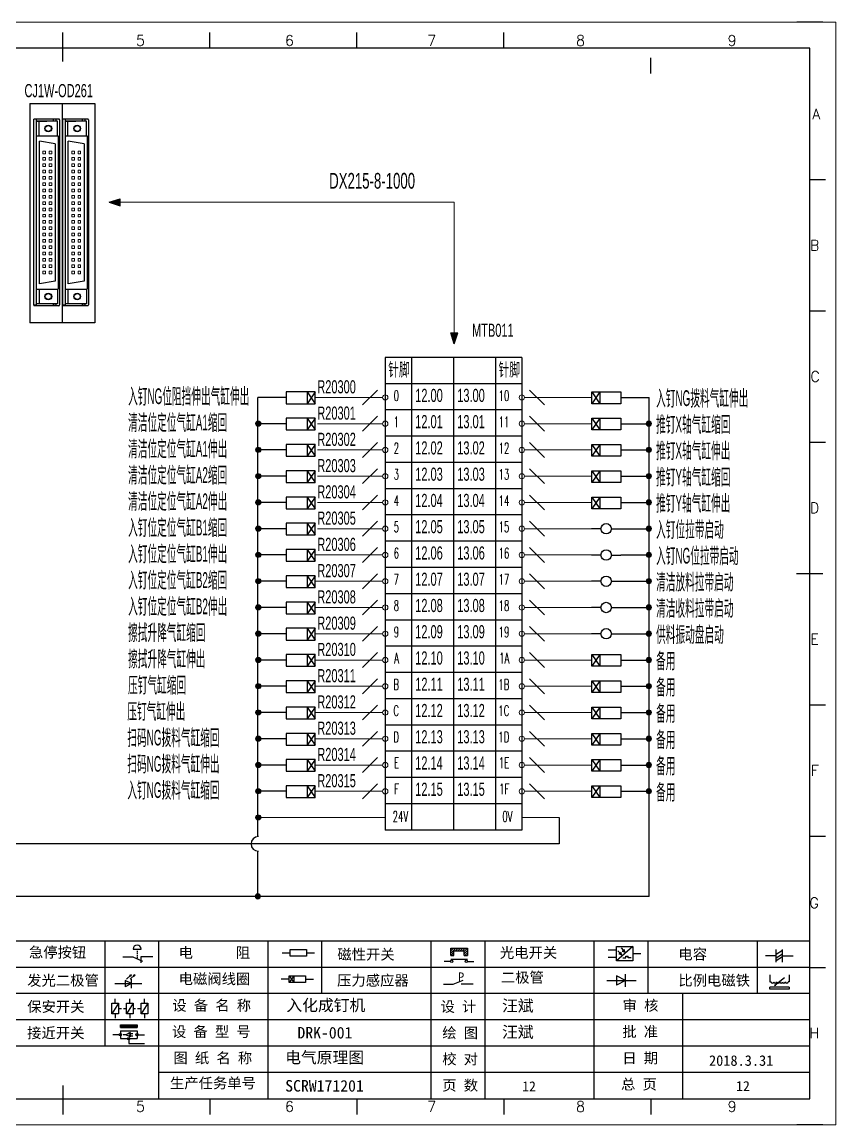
# Model space of a CAD drawing. Header units: millimetres. Extents: x 175 to 4940, y -2082 to 1907.
# Drawn here: x 1835.7 to 1990.6, y 99.8 to 309.8 of the extents above; entities that cross this region are included whole.
import ezdxf
from ezdxf.enums import TextEntityAlignment as Align

# ---------------------------------------------------------------- set-up
doc = ezdxf.new("R2010")
doc.units = ezdxf.units.MM
doc.layers.add('AE_BOR', color=1, linetype='Continuous')
doc.layers.add('Z_OM_GAIKEI', color=7, linetype='Continuous')
doc.layers.add('Dimension', color=3, linetype='Continuous', lineweight=13)
doc.styles.get("Standard").update_dxf_attribs({"font": ''})
doc.styles.add('WD', font='romans.shx', dxfattribs={"width": 0.8, "bigfont": 'gbcbig.shx'})
doc.styles.add('样式 8', font='arial.ttf', dxfattribs={"width": 0.6, "height": 2.5})
doc.styles.add('汉字', font='')
doc.styles.get('Standard').set_extended_font_data('SimSun')
doc.styles.get('汉字').set_extended_font_data('新宋体')

# ---------------------------------------------------------------- blocks, each defined once
blk = doc.blocks.new('磁性开关')
at = {"linetype": 'ByBlock'}
h = blk.add_hatch(dxfattribs=at)
h.set_pattern_fill('ANSI31', color=256, scale=0.1, style=0)
h.paths.add_polyline_path([(-1910.88, -776.69), (-1910.88, -775.29), (-1907.69, -775.29), (-1907.69, -776.69), (-1908.31, -776.69), (-1908.31, -775.79), (-1910.25, -775.79), (-1910.25, -776.69)])
for p, q in [((-1910.88, -776.69), (-1910.88, -775.29)), ((-1910.88, -775.29), (-1907.69, -775.29)), ((-1910.88, -776.69), (-1910.25, -776.69)), ((-1910.25, -776.69), (-1910.25, -775.79)), ((-1910.25, -775.79), (-1908.31, -775.79)), ((-1908.31, -776.69), (-1908.31, -775.79)), ((-1908.31, -776.69), (-1907.69, -776.69)), ((-1907.69, -775.29), (-1907.69, -776.69)), ((-1910.91, -777.81), (-1912.09, -777.81)), ((-1910.88, -777.39), (-1907.69, -777.39)), ((-1907.66, -777.81), (-1906.48, -777.81))]:
    blk.add_line(p, q, dxfattribs=at)
for centre in [(-1910.68, -777.81), (-1907.88, -777.81)]:
    blk.add_circle(centre, 0.225, dxfattribs=at)
blk = doc.blocks.new('光电开关')
at = {"linetype": 'ByBlock'}
h = blk.add_hatch(dxfattribs=at)
h.set_pattern_fill('ANSI31', color=256, scale=0.01, style=0)
h.set_pattern_definition([(45, (0.172267, 0), (-0.0224506403, 0.0224506403), [])])
h.paths.add_polyline_path([(-1882.44, -776.34), (-1882.5, -775.91), (-1882.68, -776.07)])
h.paths.add_polyline_path([(-1882.86, -776.23), (-1882.44, -776.34), (-1882.68, -776.07)])
h.paths.add_polyline_path([(-1883.05, -776.88), (-1883.11, -776.45), (-1883.29, -776.61)])
h.paths.add_polyline_path([(-1883.47, -776.77), (-1883.05, -776.88), (-1883.29, -776.61)])
for p, q in [((-1884.01, -775.96), (-1885.56, -775.96)), ((-1880.91, -775.3), (-1884.01, -778.05)), ((-1883.75, -776.09), (-1883.05, -776.88)), ((-1883.11, -776.45), (-1883.47, -776.77)), ((-1883.05, -776.88), (-1883.47, -776.77)), ((-1883.14, -775.55), (-1882.44, -776.34)), ((-1883.05, -776.88), (-1883.11, -776.45)), ((-1882.5, -775.91), (-1882.86, -776.23)), ((-1882.44, -776.34), (-1882.86, -776.23)), ((-1882.44, -776.34), (-1882.5, -775.91)), ((-1879.37, -776.67), (-1880.91, -776.67)), ((-1884.01, -777.39), (-1885.56, -777.39)), ((-1882.78, -777.47), (-1882.23, -777.47)), ((-1882.23, -777.47), (-1882.23, -777.14)), ((-1882.23, -777.14), (-1881.78, -777.14)), ((-1881.78, -777.47), (-1881.78, -777.14)), ((-1881.23, -777.47), (-1881.78, -777.47))]:
    blk.add_line(p, q, dxfattribs=at)
blk.add_lwpolyline([(-1884.01, -775.3), (-1880.91, -775.3), (-1880.91, -778.05), (-1884.01, -778.05)], close=True, dxfattribs=at)
blk = doc.blocks.new('电磁阀线圈')
at = {"linetype": 'ByBlock'}
for p, q in [((-1854.61, -796.54), (-1856.17, -796.54)), ((-1854.61, -795.92), (-1853.75, -797.16)), ((-1853.75, -795.92), (-1854.61, -797.16)), ((-1853.75, -795.92), (-1853.75, -797.16)), ((-1851.53, -796.54), (-1849.97, -796.54))]:
    blk.add_line(p, q, dxfattribs=at)
blk.add_lwpolyline([(-1854.61, -795.92), (-1851.53, -795.92), (-1851.53, -797.16), (-1854.61, -797.16)], close=True, dxfattribs=at)
blk = doc.blocks.new('压力感应器')
at = {"linetype": 'ByBlock'}
for p, q in [((-1815.59, -777.73), (-1813.71, -776.93)), ((-1817.44, -777.73), (-1815.59, -777.73)), ((-1811.78, -777.73), (-1814.05, -777.73))]:
    blk.add_line(p, q, dxfattribs=at)
at = {"linetype": 'ByBlock', "insert": (-1814.65, -775.48), "char_height": 1.68, "width": 1.2242, "attachment_point": 1}
blk.add_mtext('{\\fNSimSun|b0|i0|c134|p49;P}', dxfattribs=at)
blk = doc.blocks.new('二极管')
at = {"linetype": 'ByBlock'}
for p, q in [((-1787.52, -776.77), (-1781.92, -776.77)), ((-1783.97, -776.77), (-1785.69, -775.9)), ((-1785.69, -775.9), (-1785.69, -777.65)), ((-1783.97, -776.77), (-1785.69, -777.65)), ((-1783.97, -777.99), (-1783.97, -775.56))]:
    blk.add_line(p, q, dxfattribs=at)
blk = doc.blocks.new('电容')
at = {"linetype": 'ByBlock'}
for p, q in [((-1756.08, -782.99), (-1756.08, -780.56)), ((-1754.86, -780.79), (-1756.08, -781.55)), ((-1754.86, -782.99), (-1754.86, -780.56)), ((-1756.08, -781.77), (-1758.13, -781.77)), ((-1754.86, -781.44), (-1756.08, -782.2)), ((-1754.86, -781.99), (-1756.08, -782.75)), ((-1754.86, -781.77), (-1752.81, -781.77))]:
    blk.add_line(p, q, dxfattribs=at)
blk = doc.blocks.new('发光二极管')
at = {"linetype": 'ByBlock'}
for p, q in [((-1755.78, -785.92), (-1754.89, -785.14)), ((-1754.89, -785.14), (-1755.2, -785.22)), ((-1755.2, -785.22), (-1755.01, -785.43)), ((-1755.08, -785.92), (-1754.18, -785.14)), ((-1754.89, -785.14), (-1755.01, -785.43)), ((-1754.18, -785.14), (-1754.49, -785.22)), ((-1754.49, -785.22), (-1754.31, -785.43)), ((-1754.18, -785.14), (-1754.31, -785.43)), ((-1758.01, -786.77), (-1752.89, -786.77)), ((-1754.84, -786.77), (-1756.04, -786.16)), ((-1756.04, -786.16), (-1756.04, -787.39)), ((-1754.84, -786.77), (-1756.04, -787.39)), ((-1754.84, -787.63), (-1754.84, -785.92))]:
    blk.add_line(p, q, dxfattribs=at)
blk = doc.blocks.new('比例电磁阀')
at = {"linetype": 'ByBlock'}
for p, q in [((-1757.26, -775.38), (-1757.26, -776.71)), ((-1757.26, -776.71), (-1757.05, -776.71)), ((-1754.5, -775.98), (-1756.35, -777.44)), ((-1753.58, -776.71), (-1753.8, -776.71)), ((-1753.58, -775.38), (-1753.58, -776.71)), ((-1753.6, -777.73), (-1757.25, -777.73)), ((-1757.25, -778.13), (-1757.25, -777.73)), ((-1753.6, -778.13), (-1757.25, -778.13)), ((-1756.35, -777.44), (-1756.25, -777.25)), ((-1756.35, -777.44), (-1756.15, -777.38)), ((-1756.15, -777.38), (-1756.25, -777.25)), ((-1753.6, -777.73), (-1753.6, -778.13))]:
    blk.add_line(p, q, dxfattribs=at)
for centre in [(-1756.78, -776.71), (-1756.24, -776.71), (-1755.7, -776.71), (-1755.15, -776.71), (-1754.61, -776.71), (-1754.07, -776.71)]:
    blk.add_arc(centre, 0.271, 180, 0, dxfattribs=at)
blk = doc.blocks.new('保安开关')
at = {"linetype": 'ByBlock'}
for p, q in [((-1757.33, -790.79), (-1758.6, -792.81)), ((-1757.96, -790.79), (-1757.96, -789.97)), ((-1754.54, -790.79), (-1755.81, -792.81)), ((-1755.17, -790.79), (-1755.17, -789.97)), ((-1751.75, -790.79), (-1753.02, -792.81)), ((-1752.39, -790.79), (-1752.39, -789.97)), ((-1757.96, -792.81), (-1757.96, -793.62)), ((-1757.33, -791.8), (-1756.72, -791.8)), ((-1756.35, -791.8), (-1755.89, -791.8)), ((-1755.17, -792.81), (-1755.17, -793.62)), ((-1754.52, -791.8), (-1754.06, -791.8)), ((-1753.69, -791.8), (-1753.08, -791.8)), ((-1752.39, -792.81), (-1752.39, -793.62))]:
    blk.add_line(p, q, dxfattribs=at)
for points in [[(-1758.6, -790.79), (-1757.33, -790.79), (-1757.33, -792.81), (-1758.6, -792.81)], [(-1755.81, -790.79), (-1754.54, -790.79), (-1754.54, -792.81), (-1755.81, -792.81)], [(-1753.02, -790.79), (-1751.75, -790.79), (-1751.75, -792.81), (-1753.02, -792.81)]]:
    blk.add_lwpolyline(points, close=True, dxfattribs=at)
blk = doc.blocks.new('接近开关')
at = {"linetype": 'ByBlock'}
h = blk.add_hatch(dxfattribs=at)
h.set_pattern_fill('ANSI31', color=256, scale=0.01, style=0)
h.set_pattern_definition([(45, (-89.131516, -30.795668), (-0.0224506403, 0.0224506403), [])])
h.paths.add_polyline_path([(-1516.96, -1123.35), (-1516.96, -1122.85), (-1513.76, -1122.85), (-1513.76, -1123.35)])
for p, q in [((-1516.96, -1123.35), (-1516.96, -1122.85)), ((-1516.96, -1122.85), (-1513.76, -1122.85)), ((-1516.96, -1123.35), (-1513.76, -1123.35)), ((-1513.76, -1122.85), (-1513.76, -1123.35)), ((-1517.18, -1124.71), (-1518.36, -1124.71)), ((-1516.96, -1123.95), (-1513.76, -1123.95)), ((-1516.96, -1123.95), (-1516.96, -1125.47)), ((-1516.96, -1125.47), (-1513.76, -1125.47)), ((-1515.91, -1124.71), (-1516.45, -1124.71)), ((-1515.11, -1124.31), (-1515.91, -1124.71)), ((-1515.11, -1125.11), (-1515.91, -1124.71)), ((-1515.33, -1124.53), (-1515.17, -1124.53)), ((-1515.33, -1124.88), (-1515.17, -1124.88)), ((-1515.25, -1124.45), (-1515.25, -1124.61)), ((-1515.11, -1124.31), (-1515.11, -1125.11)), ((-1515.11, -1124.48), (-1514.58, -1124.48)), ((-1515.11, -1124.94), (-1514.58, -1124.94)), ((-1513.76, -1123.95), (-1513.76, -1125.47)), ((-1513.54, -1124.71), (-1512.36, -1124.71)), ((-1515.36, -1125.69), (-1515.36, -1126.36)), ((-1515.36, -1126.36), (-1512.36, -1126.36))]:
    blk.add_line(p, q, dxfattribs=at)
for centre in [(-1516.96, -1124.71), (-1515.36, -1125.47), (-1513.76, -1124.71)]:
    blk.add_circle(centre, 0.225, dxfattribs=at)
blk = doc.blocks.new('电阻')
at = {"linetype": 'ByBlock'}
for p, q in [((-3.09, 0), (-1.57, 0)), ((1.57, 0), (3.09, 0))]:
    blk.add_line(p, q, dxfattribs=at)
blk.add_lwpolyline([(-1.57, 0.63), (1.57, 0.63), (1.57, -0.63), (-1.57, -0.63)], close=True, dxfattribs=at)
blk = doc.blocks.new('急停按钮')
at = {"linetype": 'ByBlock'}
for p, q in [((-1.86, 0), (0, 0)), ((0, 0), (1.88, -0.81)), ((0.06, 1.45), (1.61, 1.45)), ((0.83, 1.45), (0.83, 1.24)), ((0.83, 1.07), (0.83, 0.85)), ((0.83, 0.68), (0.83, 0.47)), ((0.83, 0.29), (0.83, 0.08)), ((3.81, 0), (1.54, 0)), ((1.54, 0), (1.54, -1.15)), ((0.83, -0.09), (0.83, -0.24))]:
    blk.add_line(p, q, dxfattribs=at)
blk.add_arc((0.83, 1.45), 0.774, 0, 180)
blk = doc.blocks.new('中间继电器')
at = {"linetype": 'ByBlock'}
for p, q in [((-1880.72, -791.92), (-1882.54, -791.92)), ((-1878.74, -791.92), (-1876.92, -791.92))]:
    blk.add_line(p, q, dxfattribs=at)
blk.add_circle((-1879.73, -791.92), 0.992, dxfattribs=at)

msp = doc.modelspace()

# ---------------------------------------------------------------- hatches: boundary and pattern name
for points in [[(1852.271, 275.44), (1854.34, 274.777), (1854.34, 276.103)], [(1917.977, 248.506), (1918.641, 250.576), (1917.314, 250.576)]]:
    msp.add_hatch(color=256).paths.add_polyline_path(points)
at = {"lineweight": -2}
for points in [[(1881.152, 233.3, 1), (1880.152, 233.3, 1)], [(1955.519, 233.3, 1), (1954.519, 233.3, 1)], [(1881.152, 228.3, 1), (1880.152, 228.3, 1)], [(1955.519, 228.3, 1), (1954.519, 228.3, 1)], [(1881.152, 223.3, 1), (1880.152, 223.3, 1)], [(1955.519, 223.3, 1), (1954.519, 223.3, 1)], [(1881.152, 218.3, 1), (1880.152, 218.3, 1)], [(1955.519, 218.3, 1), (1954.519, 218.3, 1)], [(1881.152, 213.3, 1), (1880.152, 213.3, 1)], [(1955.519, 213.3, 1), (1954.519, 213.3, 1)], [(1881.152, 208.3, 1), (1880.152, 208.3, 1)], [(1955.519, 208.3, 1), (1954.519, 208.3, 1)], [(1881.152, 203.3, 1), (1880.152, 203.3, 1)], [(1955.519, 203.3, 1), (1954.519, 203.3, 1)], [(1881.152, 198.3, 1), (1880.152, 198.3, 1)], [(1955.519, 198.3, 1), (1954.519, 198.3, 1)], [(1881.152, 193.3, 1), (1880.152, 193.3, 1)], [(1955.519, 193.3, 1), (1954.519, 193.3, 1)], [(1881.152, 188.3, 1), (1880.152, 188.3, 1)], [(1955.519, 188.3, 1), (1954.519, 188.3, 1)], [(1881.152, 183.3, 1), (1880.152, 183.3, 1)], [(1955.519, 183.3, 1), (1954.519, 183.3, 1)], [(1881.152, 178.3, 1), (1880.152, 178.3, 1)], [(1955.519, 178.3, 1), (1954.519, 178.3, 1)], [(1881.152, 173.3, 1), (1880.152, 173.3, 1)], [(1955.519, 173.3, 1), (1954.519, 173.3, 1)], [(1881.152, 168.3, 1), (1880.152, 168.3, 1)], [(1955.519, 168.3, 1), (1954.519, 168.3, 1)], [(1881.152, 163.3, 1), (1880.152, 163.3, 1)], [(1955.519, 163.3, 1), (1954.519, 163.3, 1)], [(1881.152, 158.3, 1), (1880.152, 158.3, 1)], [(1881.082, 143.268, 1), (1880.082, 143.268, 1)]]:
    msp.add_hatch(color=256, dxfattribs=at).paths.add_polyline_path(points)

# ---------------------------------------------------------------- linework, layer by layer
for p, q in [((1985.642, 304.754), (1698.642, 304.754)), ((1985.642, 104.754), (1985.642, 304.754)), ((1837.14, 294.246), (1849.51, 294.246)), ((1837.14, 294.246), (1837.14, 252.509)), ((1843.325, 294.246), (1843.325, 252.509)), ((1849.51, 294.246), (1849.51, 252.509)), ((1842.68, 291.292), (1837.93, 291.292)), ((1848.18, 291.292), (1843.43, 291.292)), ((1852.271, 275.44), (1854.34, 276.103)), ((1852.271, 275.44), (1854.34, 274.777)), ((1837.93, 255.892), (1837.93, 255.742)), ((1842.68, 255.742), (1837.93, 255.742)), ((1843.43, 255.892), (1843.43, 255.742)), ((1848.18, 255.742), (1843.43, 255.742)), ((1849.51, 252.509), (1837.14, 252.509)), ((1917.977, 248.506), (1917.314, 250.576)), ((1917.977, 248.506), (1918.641, 250.576)), ((1930.834, 245.896), (1904.834, 245.896)), ((1904.834, 245.896), (1904.834, 155.896)), ((1909.834, 245.896), (1909.834, 155.896)), ((1917.834, 245.896), (1917.834, 155.896)), ((1925.834, 245.896), (1925.834, 155.896)), ((1930.834, 245.896), (1930.834, 155.896)), ((1930.834, 240.896), (1904.834, 240.896)), ((1885.963, 238.279), (1880.581, 238.279)), ((1949.707, 238.279), (1955.089, 238.279)), ((1930.834, 235.896), (1904.834, 235.896)), ((1885.963, 233.279), (1880.581, 233.279)), ((1949.707, 233.279), (1955.089, 233.279)), ((1930.834, 230.896), (1904.834, 230.896)), ((1885.963, 228.279), (1880.581, 228.279)), ((1949.707, 228.279), (1955.089, 228.279)), ((1930.834, 225.896), (1904.834, 225.896)), ((1885.963, 223.279), (1880.581, 223.279)), ((1949.707, 223.279), (1955.089, 223.279)), ((1930.834, 220.896), (1904.834, 220.896)), ((1885.963, 218.279), (1880.581, 218.279)), ((1949.707, 218.279), (1955.089, 218.279)), ((1930.834, 215.896), (1904.834, 215.896)), ((1885.963, 213.279), (1880.581, 213.279)), ((1949.707, 213.279), (1955.089, 213.279)), ((1930.834, 210.896), (1904.834, 210.896)), ((1885.963, 208.279), (1880.581, 208.279)), ((1949.707, 208.279), (1955.089, 208.279)), ((1930.834, 205.896), (1904.834, 205.896)), ((1885.963, 203.279), (1880.581, 203.279)), ((1949.707, 203.279), (1955.089, 203.279)), ((1930.834, 200.896), (1904.834, 200.896)), ((1885.963, 198.279), (1880.581, 198.279)), ((1949.707, 198.279), (1955.089, 198.279)), ((1930.834, 195.896), (1904.834, 195.896)), ((1885.963, 193.279), (1880.581, 193.279)), ((1949.707, 193.279), (1955.089, 193.279)), ((1930.834, 190.896), (1904.834, 190.896)), ((1885.963, 188.279), (1880.581, 188.279)), ((1949.707, 188.279), (1955.089, 188.279)), ((1930.834, 185.896), (1904.834, 185.896)), ((1885.963, 183.279), (1880.581, 183.279)), ((1949.707, 183.279), (1955.089, 183.279)), ((1930.834, 180.896), (1904.834, 180.896)), ((1885.963, 178.279), (1880.581, 178.279)), ((1949.707, 178.279), (1955.089, 178.279)), ((1930.834, 175.896), (1904.834, 175.896)), ((1885.963, 173.279), (1880.581, 173.279)), ((1949.707, 173.279), (1955.089, 173.279)), ((1930.834, 170.896), (1904.834, 170.896)), ((1885.963, 168.279), (1880.581, 168.279)), ((1949.707, 168.279), (1955.089, 168.279)), ((1930.834, 165.896), (1904.834, 165.896)), ((1885.963, 163.279), (1880.581, 163.279)), ((1949.707, 163.279), (1955.089, 163.279)), ((1930.834, 160.896), (1904.834, 160.896)), ((1937.972, 158.283), (1937.972, 153.283)), ((1930.834, 155.896), (1904.834, 155.896)), ((1937.972, 153.283), (1806.07, 153.283)), ((1955.089, 143.283), (1715.892, 143.283)), ((1703.672, 104.754), (1983.172, 104.754)), ((1824.439, 104.754), (1884.389, 104.754)), ((1884.389, 104.754), (1953.174, 104.754))]:
    msp.add_line(p, q)
at = {"lineweight": 0}
for p, q in [((1852.271, 275.44), (1917.977, 275.44)), ((1854.34, 276.103), (1854.34, 274.777)), ((1917.977, 248.506), (1917.977, 275.44)), ((1917.314, 250.576), (1918.641, 250.576)), ((1891.514, 238.279), (1904.335, 238.279)), ((1944.157, 238.279), (1931.335, 238.279)), ((1891.953, 233.279), (1904.335, 233.279)), ((1944.157, 233.279), (1931.335, 233.279)), ((1891.953, 228.279), (1904.335, 228.279)), ((1944.157, 228.279), (1931.335, 228.279)), ((1891.953, 223.279), (1904.335, 223.279)), ((1944.157, 223.279), (1931.335, 223.279)), ((1891.953, 218.279), (1904.335, 218.279)), ((1944.157, 218.279), (1931.335, 218.279)), ((1891.953, 213.279), (1904.335, 213.279)), ((1944.157, 213.279), (1931.335, 213.279)), ((1891.514, 208.279), (1904.335, 208.279)), ((1944.157, 208.279), (1931.335, 208.279)), ((1891.514, 203.279), (1904.335, 203.279)), ((1944.157, 203.279), (1931.335, 203.279)), ((1891.514, 198.279), (1904.335, 198.279)), ((1944.157, 198.279), (1931.335, 198.279)), ((1891.514, 193.279), (1904.335, 193.279)), ((1944.157, 193.279), (1931.335, 193.279)), ((1891.514, 188.279), (1904.335, 188.279)), ((1944.157, 188.279), (1931.335, 188.279)), ((1891.514, 183.279), (1904.335, 183.279)), ((1944.157, 183.279), (1931.335, 183.279)), ((1891.514, 178.279), (1904.335, 178.279)), ((1944.157, 178.279), (1931.335, 178.279)), ((1891.514, 173.279), (1904.335, 173.279)), ((1944.157, 173.279), (1931.335, 173.279)), ((1891.514, 168.279), (1904.335, 168.279)), ((1944.157, 168.279), (1931.335, 168.279)), ((1891.514, 163.279), (1904.335, 163.279)), ((1944.157, 163.279), (1931.335, 163.279)), ((1880.581, 158.283), (1904.834, 158.283)), ((1937.972, 158.283), (1930.834, 158.283))]:
    msp.add_line(p, q, dxfattribs=at)
at = {"color": 0, "lineweight": -2}
for p, q in [((1880.581, 154.662), (1880.581, 238.279)), ((1955.089, 143.283), (1955.089, 238.279)), ((1880.581, 143.283), (1880.581, 151.88)), ((1851.428, 134.754), (1851.428, 114.754)), ((1861.666, 134.754), (1861.666, 104.839)), ((1882.476, 134.754), (1882.476, 124.754)), ((1892.714, 134.754), (1892.714, 124.754)), ((1913.524, 134.754), (1913.524, 124.754)), ((1923.762, 134.754), (1923.762, 124.754)), ((1944.572, 134.754), (1944.572, 124.754)), ((1954.81, 134.754), (1954.81, 124.754)), ((1975.62, 134.754), (1975.62, 124.754)), ((1882.476, 124.754), (1882.476, 104.839)), ((1913.524, 124.754), (1913.524, 104.754)), ((1923.762, 124.754), (1923.762, 104.754)), ((1944.572, 124.754), (1944.572, 104.754)), ((1961.425, 124.754), (1961.425, 104.754))]:
    msp.add_line(p, q, dxfattribs=at)
at = {"linetype": 'ByBlock'}
for p, q in [((1891.514, 239.316), (1889.958, 237.088)), ((1889.958, 239.316), (1891.514, 237.088)), ((1889.958, 239.316), (1889.958, 237.088)), ((1944.157, 239.316), (1945.713, 237.088)), ((1945.713, 239.316), (1944.157, 237.088)), ((1945.713, 239.316), (1945.713, 237.088)), ((1891.514, 234.316), (1889.958, 232.088)), ((1889.958, 234.316), (1891.514, 232.088)), ((1889.958, 234.316), (1889.958, 232.088)), ((1944.157, 234.316), (1945.713, 232.088)), ((1945.713, 234.316), (1944.157, 232.088)), ((1945.713, 234.316), (1945.713, 232.088)), ((1891.514, 229.316), (1889.958, 227.088)), ((1889.958, 229.316), (1891.514, 227.088)), ((1889.958, 229.316), (1889.958, 227.088)), ((1944.157, 229.316), (1945.713, 227.088)), ((1945.713, 229.316), (1944.157, 227.088)), ((1945.713, 229.316), (1945.713, 227.088)), ((1891.514, 224.316), (1889.958, 222.088)), ((1889.958, 224.316), (1891.514, 222.088)), ((1889.958, 224.316), (1889.958, 222.088)), ((1944.157, 224.316), (1945.713, 222.088)), ((1945.713, 224.316), (1944.157, 222.088)), ((1945.713, 224.316), (1945.713, 222.088)), ((1891.514, 219.316), (1889.958, 217.088)), ((1889.958, 219.316), (1891.514, 217.088)), ((1889.958, 219.316), (1889.958, 217.088)), ((1944.157, 219.316), (1945.713, 217.088)), ((1945.713, 219.316), (1944.157, 217.088)), ((1945.713, 219.316), (1945.713, 217.088)), ((1891.514, 214.316), (1889.958, 212.088)), ((1889.958, 214.316), (1891.514, 212.088)), ((1889.958, 214.316), (1889.958, 212.088)), ((1891.514, 209.316), (1889.958, 207.088)), ((1889.958, 209.316), (1891.514, 207.088)), ((1889.958, 209.316), (1889.958, 207.088)), ((1891.514, 204.316), (1889.958, 202.088)), ((1889.958, 204.316), (1891.514, 202.088)), ((1889.958, 204.316), (1889.958, 202.088)), ((1891.514, 199.316), (1889.958, 197.088)), ((1889.958, 199.316), (1891.514, 197.088)), ((1889.958, 199.316), (1889.958, 197.088)), ((1891.514, 194.316), (1889.958, 192.088)), ((1889.958, 194.316), (1891.514, 192.088)), ((1889.958, 194.316), (1889.958, 192.088)), ((1891.514, 189.316), (1889.958, 187.088)), ((1889.958, 189.316), (1891.514, 187.088)), ((1889.958, 189.316), (1889.958, 187.088)), ((1944.157, 189.316), (1945.713, 187.088)), ((1945.713, 189.316), (1944.157, 187.088)), ((1945.713, 189.316), (1945.713, 187.088)), ((1891.514, 184.316), (1889.958, 182.088)), ((1889.958, 184.316), (1891.514, 182.088)), ((1889.958, 184.316), (1889.958, 182.088)), ((1944.157, 184.316), (1945.713, 182.088)), ((1945.713, 184.316), (1944.157, 182.088)), ((1945.713, 184.316), (1945.713, 182.088)), ((1891.514, 179.316), (1889.958, 177.088)), ((1889.958, 179.316), (1891.514, 177.088)), ((1889.958, 179.316), (1889.958, 177.088)), ((1944.157, 179.316), (1945.713, 177.088)), ((1945.713, 179.316), (1944.157, 177.088)), ((1945.713, 179.316), (1945.713, 177.088)), ((1891.514, 174.316), (1889.958, 172.088)), ((1889.958, 174.316), (1891.514, 172.088)), ((1889.958, 174.316), (1889.958, 172.088)), ((1944.157, 174.316), (1945.713, 172.088)), ((1945.713, 174.316), (1944.157, 172.088)), ((1945.713, 174.316), (1945.713, 172.088)), ((1891.514, 169.316), (1889.958, 167.088)), ((1889.958, 169.316), (1891.514, 167.088)), ((1889.958, 169.316), (1889.958, 167.088)), ((1944.157, 169.316), (1945.713, 167.088)), ((1945.713, 169.316), (1944.157, 167.088)), ((1945.713, 169.316), (1945.713, 167.088)), ((1891.514, 164.316), (1889.958, 162.088)), ((1889.958, 164.316), (1891.514, 162.088)), ((1889.958, 164.316), (1889.958, 162.088)), ((1944.157, 164.316), (1945.713, 162.088)), ((1945.713, 164.316), (1944.157, 162.088)), ((1945.713, 164.316), (1945.713, 162.088)), ((1985.642, 134.754), (1698.642, 134.754)), ((1985.642, 129.754), (1698.642, 129.754)), ((1985.642, 124.754), (1698.642, 124.754)), ((1985.642, 119.754), (1698.642, 119.754)), ((1985.642, 114.754), (1698.642, 114.754)), ((1985.642, 109.754), (1861.666, 109.754))]:
    msp.add_line(p, q, dxfattribs=at)
at = {"color": 0, "ltscale": 2}
for p, q in [((1985.642, 104.754), (1985.642, 126.2)), ((1953.174, 104.754), (1983.172, 104.754)), ((1953.174, 104.754), (1985.642, 104.754))]:
    msp.add_line(p, q, dxfattribs=at)
at = {"lineweight": 0}
for points in [[(1839.642, 285.141), (1840.142, 285.141), (1840.142, 284.641), (1839.642, 284.641)], [(1839.642, 283.941), (1840.142, 283.941), (1840.142, 283.441), (1839.642, 283.441)], [(1840.842, 285.141), (1841.342, 285.141), (1841.342, 284.641), (1840.842, 284.641)], [(1840.842, 283.941), (1841.342, 283.941), (1841.342, 283.441), (1840.842, 283.441)], [(1845.142, 285.141), (1845.642, 285.141), (1845.642, 284.641), (1845.142, 284.641)], [(1845.142, 283.941), (1845.642, 283.941), (1845.642, 283.441), (1845.142, 283.441)], [(1846.342, 285.141), (1846.842, 285.141), (1846.842, 284.641), (1846.342, 284.641)], [(1846.342, 283.941), (1846.842, 283.941), (1846.842, 283.441), (1846.342, 283.441)], [(1839.642, 282.741), (1840.142, 282.741), (1840.142, 282.241), (1839.642, 282.241)], [(1839.642, 281.541), (1840.142, 281.541), (1840.142, 281.041), (1839.642, 281.041)], [(1840.842, 282.741), (1841.342, 282.741), (1841.342, 282.241), (1840.842, 282.241)], [(1840.842, 281.541), (1841.342, 281.541), (1841.342, 281.041), (1840.842, 281.041)], [(1845.142, 282.741), (1845.642, 282.741), (1845.642, 282.241), (1845.142, 282.241)], [(1845.142, 281.541), (1845.642, 281.541), (1845.642, 281.041), (1845.142, 281.041)], [(1846.342, 282.741), (1846.842, 282.741), (1846.842, 282.241), (1846.342, 282.241)], [(1846.342, 281.541), (1846.842, 281.541), (1846.842, 281.041), (1846.342, 281.041)], [(1839.642, 280.341), (1840.142, 280.341), (1840.142, 279.841), (1839.642, 279.841)], [(1840.842, 280.341), (1841.342, 280.341), (1841.342, 279.841), (1840.842, 279.841)], [(1845.142, 280.341), (1845.642, 280.341), (1845.642, 279.841), (1845.142, 279.841)], [(1846.342, 280.341), (1846.842, 280.341), (1846.842, 279.841), (1846.342, 279.841)], [(1839.642, 279.141), (1840.142, 279.141), (1840.142, 278.641), (1839.642, 278.641)], [(1839.642, 277.941), (1840.142, 277.941), (1840.142, 277.441), (1839.642, 277.441)], [(1840.842, 279.141), (1841.342, 279.141), (1841.342, 278.641), (1840.842, 278.641)], [(1840.842, 277.941), (1841.342, 277.941), (1841.342, 277.441), (1840.842, 277.441)], [(1845.142, 279.141), (1845.642, 279.141), (1845.642, 278.641), (1845.142, 278.641)], [(1845.142, 277.941), (1845.642, 277.941), (1845.642, 277.441), (1845.142, 277.441)], [(1846.342, 279.141), (1846.842, 279.141), (1846.842, 278.641), (1846.342, 278.641)], [(1846.342, 277.941), (1846.842, 277.941), (1846.842, 277.441), (1846.342, 277.441)], [(1839.642, 276.741), (1840.142, 276.741), (1840.142, 276.241), (1839.642, 276.241)], [(1839.642, 275.541), (1840.142, 275.541), (1840.142, 275.041), (1839.642, 275.041)], [(1840.842, 276.741), (1841.342, 276.741), (1841.342, 276.241), (1840.842, 276.241)], [(1840.842, 275.541), (1841.342, 275.541), (1841.342, 275.041), (1840.842, 275.041)], [(1845.142, 276.741), (1845.642, 276.741), (1845.642, 276.241), (1845.142, 276.241)], [(1845.142, 275.541), (1845.642, 275.541), (1845.642, 275.041), (1845.142, 275.041)], [(1846.342, 276.741), (1846.842, 276.741), (1846.842, 276.241), (1846.342, 276.241)], [(1846.342, 275.541), (1846.842, 275.541), (1846.842, 275.041), (1846.342, 275.041)], [(1839.642, 274.341), (1840.142, 274.341), (1840.142, 273.841), (1839.642, 273.841)], [(1839.642, 273.141), (1840.142, 273.141), (1840.142, 272.641), (1839.642, 272.641)], [(1840.842, 274.341), (1841.342, 274.341), (1841.342, 273.841), (1840.842, 273.841)], [(1840.842, 273.141), (1841.342, 273.141), (1841.342, 272.641), (1840.842, 272.641)], [(1845.142, 274.341), (1845.642, 274.341), (1845.642, 273.841), (1845.142, 273.841)], [(1845.142, 273.141), (1845.642, 273.141), (1845.642, 272.641), (1845.142, 272.641)], [(1846.342, 274.341), (1846.842, 274.341), (1846.842, 273.841), (1846.342, 273.841)], [(1846.342, 273.141), (1846.842, 273.141), (1846.842, 272.641), (1846.342, 272.641)], [(1839.642, 271.941), (1840.142, 271.941), (1840.142, 271.441), (1839.642, 271.441)], [(1840.842, 271.941), (1841.342, 271.941), (1841.342, 271.441), (1840.842, 271.441)], [(1845.142, 271.941), (1845.642, 271.941), (1845.642, 271.441), (1845.142, 271.441)], [(1846.342, 271.941), (1846.842, 271.941), (1846.842, 271.441), (1846.342, 271.441)], [(1839.642, 270.741), (1840.142, 270.741), (1840.142, 270.241), (1839.642, 270.241)], [(1839.642, 269.541), (1840.142, 269.541), (1840.142, 269.041), (1839.642, 269.041)], [(1840.842, 270.741), (1841.342, 270.741), (1841.342, 270.241), (1840.842, 270.241)], [(1840.842, 269.541), (1841.342, 269.541), (1841.342, 269.041), (1840.842, 269.041)], [(1845.142, 270.741), (1845.642, 270.741), (1845.642, 270.241), (1845.142, 270.241)], [(1845.142, 269.541), (1845.642, 269.541), (1845.642, 269.041), (1845.142, 269.041)], [(1846.342, 270.741), (1846.842, 270.741), (1846.842, 270.241), (1846.342, 270.241)], [(1846.342, 269.541), (1846.842, 269.541), (1846.842, 269.041), (1846.342, 269.041)], [(1839.642, 268.341), (1840.142, 268.341), (1840.142, 267.841), (1839.642, 267.841)], [(1839.642, 267.141), (1840.142, 267.141), (1840.142, 266.641), (1839.642, 266.641)], [(1840.842, 268.341), (1841.342, 268.341), (1841.342, 267.841), (1840.842, 267.841)], [(1840.842, 267.141), (1841.342, 267.141), (1841.342, 266.641), (1840.842, 266.641)], [(1845.142, 268.341), (1845.642, 268.341), (1845.642, 267.841), (1845.142, 267.841)], [(1845.142, 267.141), (1845.642, 267.141), (1845.642, 266.641), (1845.142, 266.641)], [(1846.342, 268.341), (1846.842, 268.341), (1846.842, 267.841), (1846.342, 267.841)], [(1846.342, 267.141), (1846.842, 267.141), (1846.842, 266.641), (1846.342, 266.641)], [(1839.642, 265.941), (1840.142, 265.941), (1840.142, 265.441), (1839.642, 265.441)], [(1839.642, 264.741), (1840.142, 264.741), (1840.142, 264.241), (1839.642, 264.241)], [(1840.842, 265.941), (1841.342, 265.941), (1841.342, 265.441), (1840.842, 265.441)], [(1840.842, 264.741), (1841.342, 264.741), (1841.342, 264.241), (1840.842, 264.241)], [(1845.142, 265.941), (1845.642, 265.941), (1845.642, 265.441), (1845.142, 265.441)], [(1845.142, 264.741), (1845.642, 264.741), (1845.642, 264.241), (1845.142, 264.241)], [(1846.342, 265.941), (1846.842, 265.941), (1846.842, 265.441), (1846.342, 265.441)], [(1846.342, 264.741), (1846.842, 264.741), (1846.842, 264.241), (1846.342, 264.241)], [(1839.642, 263.541), (1840.142, 263.541), (1840.142, 263.041), (1839.642, 263.041)], [(1840.842, 263.541), (1841.342, 263.541), (1841.342, 263.041), (1840.842, 263.041)], [(1845.142, 263.541), (1845.642, 263.541), (1845.642, 263.041), (1845.142, 263.041)], [(1846.342, 263.541), (1846.842, 263.541), (1846.842, 263.041), (1846.342, 263.041)], [(1839.642, 262.341), (1840.142, 262.341), (1840.142, 261.841), (1839.642, 261.841)], [(1840.842, 262.341), (1841.342, 262.341), (1841.342, 261.841), (1840.842, 261.841)], [(1845.142, 262.341), (1845.642, 262.341), (1845.642, 261.841), (1845.142, 261.841)], [(1846.342, 262.341), (1846.842, 262.341), (1846.842, 261.841), (1846.342, 261.841)]]:
    msp.add_lwpolyline(points, close=True, dxfattribs=at)
at = {"linetype": 'ByBlock'}
for points in [[(1891.514, 239.316), (1885.963, 239.316), (1885.963, 237.088), (1891.514, 237.088)], [(1944.157, 239.316), (1949.707, 239.316), (1949.707, 237.088), (1944.157, 237.088)], [(1891.514, 234.316), (1885.963, 234.316), (1885.963, 232.088), (1891.514, 232.088)], [(1944.157, 234.316), (1949.707, 234.316), (1949.707, 232.088), (1944.157, 232.088)], [(1891.514, 229.316), (1885.963, 229.316), (1885.963, 227.088), (1891.514, 227.088)], [(1944.157, 229.316), (1949.707, 229.316), (1949.707, 227.088), (1944.157, 227.088)], [(1891.514, 224.316), (1885.963, 224.316), (1885.963, 222.088), (1891.514, 222.088)], [(1944.157, 224.316), (1949.707, 224.316), (1949.707, 222.088), (1944.157, 222.088)], [(1891.514, 219.316), (1885.963, 219.316), (1885.963, 217.088), (1891.514, 217.088)], [(1944.157, 219.316), (1949.707, 219.316), (1949.707, 217.088), (1944.157, 217.088)], [(1891.514, 214.316), (1885.963, 214.316), (1885.963, 212.088), (1891.514, 212.088)], [(1891.514, 209.316), (1885.963, 209.316), (1885.963, 207.088), (1891.514, 207.088)], [(1891.514, 204.316), (1885.963, 204.316), (1885.963, 202.088), (1891.514, 202.088)], [(1891.514, 199.316), (1885.963, 199.316), (1885.963, 197.088), (1891.514, 197.088)], [(1891.514, 194.316), (1885.963, 194.316), (1885.963, 192.088), (1891.514, 192.088)], [(1891.514, 189.316), (1885.963, 189.316), (1885.963, 187.088), (1891.514, 187.088)], [(1944.157, 189.316), (1949.707, 189.316), (1949.707, 187.088), (1944.157, 187.088)], [(1891.514, 184.316), (1885.963, 184.316), (1885.963, 182.088), (1891.514, 182.088)], [(1944.157, 184.316), (1949.707, 184.316), (1949.707, 182.088), (1944.157, 182.088)], [(1891.514, 179.316), (1885.963, 179.316), (1885.963, 177.088), (1891.514, 177.088)], [(1944.157, 179.316), (1949.707, 179.316), (1949.707, 177.088), (1944.157, 177.088)], [(1891.514, 174.316), (1885.963, 174.316), (1885.963, 172.088), (1891.514, 172.088)], [(1944.157, 174.316), (1949.707, 174.316), (1949.707, 172.088), (1944.157, 172.088)], [(1891.514, 169.316), (1885.963, 169.316), (1885.963, 167.088), (1891.514, 167.088)], [(1944.157, 169.316), (1949.707, 169.316), (1949.707, 167.088), (1944.157, 167.088)], [(1891.514, 164.316), (1885.963, 164.316), (1885.963, 162.088), (1891.514, 162.088)], [(1944.157, 164.316), (1949.707, 164.316), (1949.707, 162.088), (1944.157, 162.088)]]:
    msp.add_lwpolyline(points, close=True, dxfattribs=at)
at = {"lineweight": 0}
for centre in [(1904.834, 238.279), (1930.834, 238.279), (1880.652, 233.3), (1904.834, 233.279), (1930.834, 233.279), (1955.019, 233.3), (1880.652, 228.3), (1904.834, 228.279), (1930.834, 228.279), (1955.019, 228.3), (1880.652, 223.3), (1904.834, 223.279), (1930.834, 223.279), (1955.019, 223.3), (1880.652, 218.3), (1904.834, 218.279), (1930.834, 218.279), (1955.019, 218.3), (1880.652, 213.3), (1904.834, 213.279), (1930.834, 213.279), (1955.019, 213.3), (1880.652, 208.3), (1904.834, 208.279), (1930.834, 208.279), (1955.019, 208.3), (1880.652, 203.3), (1904.834, 203.279), (1930.834, 203.279), (1955.019, 203.3), (1880.652, 198.3), (1904.834, 198.279), (1930.834, 198.279), (1955.019, 198.3), (1880.652, 193.3), (1904.834, 193.279), (1930.834, 193.279), (1955.019, 193.3), (1880.652, 188.3), (1904.834, 188.279), (1930.834, 188.279), (1955.019, 188.3), (1880.652, 183.3), (1904.834, 183.279), (1930.834, 183.279), (1955.019, 183.3), (1880.652, 178.3), (1904.834, 178.279), (1930.834, 178.279), (1955.019, 178.3), (1880.652, 173.3), (1904.834, 173.279), (1930.834, 173.279), (1955.019, 173.3), (1880.652, 168.3), (1904.834, 168.279), (1930.834, 168.279), (1955.019, 168.3), (1880.652, 163.3), (1955.019, 163.3), (1904.834, 163.279), (1930.834, 163.279), (1880.652, 158.3), (1880.582, 143.268)]:
    msp.add_circle(centre, 0.5, dxfattribs=at)
at = {"color": 0, "ltscale": 2}
msp.add_arc((1880.677, 153.271), 1.394, 90.1761, 269.8239, dxfattribs=at)
at = {"layer": 'AE_BOR', "color": 1, "lineweight": 15}
for p, q in [((1693.639, 309.754), (1990.639, 309.754)), ((1990.639, 309.754), (1990.639, 99.754)), ((1990.639, 99.754), (1693.639, 99.754))]:
    msp.add_line(p, q, dxfattribs=at)
at = {"layer": 'AE_BOR', "lineweight": 30}
for p, q in [((1988.172, 309.754), (1983.172, 309.754)), ((1988.172, 99.754), (1983.172, 99.754))]:
    msp.add_line(p, q, dxfattribs=at)
at = {"layer": 'AE_BOR'}
for p, q in [((1843.422, 304.754), (1843.422, 307.754)), ((1871.422, 304.754), (1871.422, 307.754)), ((1899.422, 304.754), (1899.422, 307.754)), ((1927.422, 304.754), (1927.422, 307.754)), ((1955.422, 299.957), (1955.422, 302.957)), ((1985.642, 279.754), (1988.642, 279.754)), ((1985.642, 254.754), (1988.642, 254.754)), ((1985.642, 229.754), (1988.642, 229.754)), ((1985.642, 179.754), (1988.642, 179.754)), ((1985.642, 154.754), (1988.642, 154.754)), ((1985.642, 129.754), (1988.642, 129.754)), ((1843.422, 104.754), (1843.422, 101.754)), ((1871.422, 104.754), (1871.422, 101.754)), ((1899.422, 104.754), (1899.422, 101.754)), ((1927.422, 104.754), (1927.422, 101.754)), ((1955.422, 104.754), (1955.422, 101.754))]:
    msp.add_line(p, q, dxfattribs=at)
at = {"layer": 'AE_BOR', "color": 2, "lineweight": 30}
for p, q in [((1843.422, 302.254), (1843.422, 307.254)), ((1983.142, 204.754), (1988.142, 204.754)), ((1843.422, 107.254), (1843.422, 102.254)), ((1843.422, 104.754), (1843.422, 102.254))]:
    msp.add_line(p, q, dxfattribs=at)
at = {"layer": 'Dimension', "lineweight": 0}
for p, q in [((1900.516, 236.861), (1903.344, 239.689)), ((1900.516, 236.861), (1903.344, 239.689)), ((1935.155, 236.861), (1932.327, 239.689)), ((1935.155, 236.861), (1932.327, 239.689)), ((1900.516, 231.861), (1903.344, 234.689)), ((1935.155, 231.861), (1932.327, 234.689)), ((1900.516, 226.861), (1903.344, 229.689)), ((1935.155, 226.861), (1932.327, 229.689)), ((1900.516, 221.861), (1903.344, 224.689)), ((1935.155, 221.861), (1932.327, 224.689)), ((1900.516, 216.861), (1903.344, 219.689)), ((1935.155, 216.861), (1932.327, 219.689)), ((1900.516, 211.861), (1903.344, 214.689)), ((1935.155, 211.861), (1932.327, 214.689)), ((1900.516, 206.861), (1903.344, 209.689)), ((1935.155, 206.861), (1932.327, 209.689)), ((1900.516, 201.861), (1903.344, 204.689)), ((1935.155, 201.861), (1932.327, 204.689)), ((1900.516, 196.861), (1903.344, 199.689)), ((1935.155, 196.861), (1932.327, 199.689)), ((1900.516, 191.861), (1903.344, 194.689)), ((1935.155, 191.861), (1932.327, 194.689)), ((1900.516, 186.861), (1903.344, 189.689)), ((1935.155, 186.861), (1932.327, 189.689)), ((1900.516, 181.861), (1903.344, 184.689)), ((1935.155, 181.861), (1932.327, 184.689)), ((1900.516, 176.861), (1903.344, 179.689)), ((1935.155, 176.861), (1932.327, 179.689)), ((1900.516, 171.861), (1903.344, 174.689)), ((1935.155, 171.861), (1932.327, 174.689)), ((1900.516, 166.861), (1903.344, 169.689)), ((1935.155, 166.861), (1932.327, 169.689)), ((1900.516, 161.861), (1903.344, 164.689)), ((1935.155, 161.861), (1932.327, 164.689))]:
    msp.add_line(p, q, dxfattribs=at)
at = {"layer": 'Z_OM_GAIKEI'}
for p, q in [((1837.93, 255.892), (1837.93, 291.292)), ((1838.43, 255.892), (1838.43, 291.292)), ((1838.43, 256.121), (1838.43, 290.861)), ((1838.43, 290.861), (1840.43, 290.861)), ((1842.43, 290.861), (1838.43, 290.861)), ((1838.93, 288.111), (1838.93, 290.861)), ((1841.68, 290.861), (1841.68, 291.292)), ((1842.18, 290.861), (1842.18, 291.292)), ((1842.43, 288.111), (1842.43, 290.861)), ((1842.83, 291.142), (1842.83, 255.892)), ((1843.43, 255.892), (1843.43, 291.292)), ((1843.93, 255.892), (1843.93, 291.292)), ((1843.93, 256.121), (1843.93, 290.861)), ((1843.93, 290.861), (1845.93, 290.861)), ((1847.93, 290.861), (1843.93, 290.861)), ((1844.43, 288.111), (1844.43, 290.861)), ((1847.18, 290.861), (1847.18, 291.292)), ((1847.68, 290.861), (1847.68, 291.292)), ((1847.93, 288.111), (1847.93, 290.861)), ((1848.33, 291.142), (1848.33, 255.892)), ((1838.43, 288.111), (1842.555, 288.111)), ((1838.43, 288.111), (1842.555, 288.111)), ((1842.555, 288.111), (1842.555, 258.871)), ((1843.93, 288.111), (1848.055, 288.111)), ((1843.93, 288.111), (1848.055, 288.111)), ((1848.055, 288.111), (1848.055, 258.871)), ((1841.992, 286.571), (1838.992, 287.071)), ((1838.992, 259.911), (1838.992, 287.071)), ((1841.992, 286.571), (1841.992, 260.411)), ((1847.492, 286.571), (1844.492, 287.071)), ((1844.492, 259.911), (1844.492, 287.071)), ((1847.492, 286.571), (1847.492, 260.411)), ((1841.992, 260.411), (1838.992, 259.911)), ((1847.492, 260.411), (1844.492, 259.911)), ((1838.43, 258.871), (1842.555, 258.871)), ((1838.93, 258.871), (1838.93, 256.121)), ((1842.43, 258.871), (1842.43, 256.121)), ((1843.93, 258.871), (1848.055, 258.871)), ((1844.43, 258.871), (1844.43, 256.121)), ((1847.93, 258.871), (1847.93, 256.121)), ((1837.93, 255.892), (1838.43, 255.892)), ((1842.43, 256.121), (1838.43, 256.121)), ((1841.68, 255.842), (1841.68, 256.121)), ((1841.68, 255.842), (1842.18, 255.842)), ((1842.18, 255.842), (1842.18, 256.121)), ((1843.43, 255.892), (1843.93, 255.892)), ((1847.93, 256.121), (1843.93, 256.121)), ((1847.18, 255.842), (1847.18, 256.121)), ((1847.18, 255.842), (1847.68, 255.842)), ((1847.68, 255.842), (1847.68, 256.121))]:
    msp.add_line(p, q, dxfattribs=at)
for centre, radius in [((1840.68, 289.486), 0.65), ((1840.68, 289.486), 0.575), ((1846.18, 289.486), 0.65), ((1846.18, 289.486), 0.575), ((1840.68, 257.496), 0.65), ((1840.68, 257.496), 0.575), ((1846.18, 257.496), 0.65), ((1846.18, 257.496), 0.575)]:
    msp.add_circle(centre, radius, dxfattribs=at)
for centre, start, end in [((1842.68, 291.142), 0, 90), ((1848.18, 291.142), 0, 90), ((1842.68, 255.892), 270, 0), ((1848.18, 255.892), 270, 0)]:
    msp.add_arc(centre, 0.15, start, end, dxfattribs=at)

# ---------------------------------------------------------------- block references
at = {"linetype": 'ByBlock'}
for name, p in [('中间继电器', (3826.624, 1005.196)), ('中间继电器', (3826.624, 1000.196)), ('中间继电器', (3826.624, 995.196)), ('中间继电器', (3826.624, 990.196)), ('中间继电器', (3826.624, 985.196)), ('磁性开关', (3828.168, 908.714)), ('光电开关', (3832.863, 909.023)), ('电容', (3735.33, 913.735)), ('发光二极管', (3611.354, 913.446)), ('电磁阀线圈', (3741.164, 924.051)), ('压力感应器', (3733.362, 904.27)), ('二极管', (3734.551, 904.028)), ('比例电磁阀', (3735.33, 903.735)), ('保安开关', (3611.354, 913.735)), ('接近开关', (3371.355, 1241.652))]:
    msp.add_blockref(name, p, dxfattribs=at)
for name, p in [('急停按钮', (1856.754, 131.77)), ('电阻', (1888.295, 132.53))]:
    msp.add_blockref(name, p)

# ---------------------------------------------------------------- texts
at = {"lineweight": 0, "style": 'WD', "width": 0.6}
for s, p in [('0', (1907.464, 237.629)), ('10', (1928.464, 237.629)), ('1', (1907.464, 232.629)), ('11', (1928.464, 232.629)), ('2', (1907.464, 227.629)), ('12', (1928.464, 227.629)), ('3', (1907.464, 222.629)), ('13', (1928.464, 222.629)), ('4', (1907.464, 217.629)), ('14', (1928.464, 217.629)), ('5', (1907.464, 212.629)), ('15', (1928.464, 212.629)), ('6', (1907.464, 207.629)), ('16', (1928.464, 207.629)), ('7', (1907.464, 202.629)), ('17', (1928.464, 202.629)), ('8', (1907.464, 197.629)), ('18', (1928.464, 197.629)), ('9', (1907.464, 192.629)), ('19', (1928.464, 192.629)), ('A', (1907.464, 187.629)), ('1A', (1928.464, 187.629)), ('B', (1907.464, 182.629)), ('1B', (1928.464, 182.629)), ('C', (1907.464, 177.629)), ('1C', (1928.464, 177.629)), ('D', (1907.464, 172.629)), ('1D', (1928.464, 172.629)), ('E', (1907.461, 167.719)), ('1E', (1928.461, 167.719)), ('F', (1907.461, 162.719)), ('1F', (1928.461, 162.719)), ('24V', (1909.213, 157.482)), ('0V', (1929.068, 157.482))]:
    msp.add_text(s, height=2, dxfattribs=at).set_placement(p, align=Align.RIGHT)
at = {"char_height": 2, "attachment_point": 1, "style": '汉字'}
for s, insert in [('{\\fKaiTi_GB2312|b0|i0|c134|p49;急停按钮}', (1836.993, 133.633)), ('{\\fKaiTi_GB2312|b0|i0|c134|p49;电      阻}', (1865.5, 133.561)), ('{\\fKaiTi_GB2312|b0|i0|c134|p49;磁性开关}', (1895.711, 133.225)), ('{\\fKaiTi_GB2312|b0|i0|c134|p49;光电开关}', (1926.661, 133.563)), ('{\\fKaiTi_GB2312|b0|i0|c134|p49;电容}', (1960.637, 133.275)), ('{\\fKaiTi_GB2312|b0|i0|c134|p49;发光二极管}', (1836.661, 128.275)), ('{\\fKaiTi_GB2312|b0|i0|c134|p49;电磁阀线圈}', (1865.5, 128.561)), ('{\\fKaiTi_GB2312|b0|i0|c134|p49;压力感应器}', (1895.658, 128.285)), ('{\\fKaiTi_GB2312|b0|i0|c134|p49;二极管}', (1926.843, 128.846)), ('{\\fKaiTi_GB2312|b0|i0|c134|p49;比例电磁铁}', (1960.637, 128.275)), ('{\\fKaiTi_GB2312|b0|i0|c134|p49;保安开关}', (1836.661, 123.275)), ('{\\fKaiTi_GB2312|b0|i0|c134|p0;设 备 名 称}', (1864.293, 123.51)), ('{\\fKaiTi_GB2312|b0|i0|c134|p0;设 计}', (1915.36, 123.294)), ('{\\fKaiTi_GB2312|b0|i0|c134|p0;审 核}', (1950.028, 123.503)), ('{\\fKaiTi_GB2312|b0|i0|c134|p49;接近开关}', (1836.661, 118.275)), ('{\\fKaiTi_GB2312|b0|i0|c134|p0;设 备 型 号}', (1864.218, 118.51)), ('{\\fKaiTi_GB2312|b0|i0|c134|p0;绘 图}', (1915.688, 118.294)), ('{\\fKaiTi_GB2312|b0|i0|c134|p0;批 准}', (1949.957, 118.503)), ('{\\fKaiTi_GB2312|b0|i0|c134|p0;图 纸 名 称}', (1864.502, 113.51)), ('{\\fKaiTi_GB2312|b0|i0|c134|p0;校 对}', (1915.688, 113.294)), ('{\\fKaiTi_GB2312|b0|i0|c134|p0;日 期}', (1949.957, 113.503)), ('{\\fKaiTi_GB2312|b0|i0|c134|p0;生产任务单号}', (1863.841, 108.726)), ('{\\fKaiTi_GB2312|b0|i0|c134|p0;页 数}', (1915.688, 108.294)), ('{\\fKaiTi_GB2312|b0|i0|c134|p0;总 页}', (1949.729, 108.503))]:
    msp.add_mtext(s, dxfattribs=dict(at, insert=insert))
at = {"attachment_point": 1}
for s, insert, char_height, width in [('入化成钉机', (1886.018, 123.649), 2.2, 24.33474), ('汪斌', (1927.072, 123.553), 2.2, 15.31746), ('DRK-001', (1888.107, 118.414), 2.2, 25.88003), ('汪斌', (1927.072, 118.553), 2.2, 15.31746), ('{\\fKaiTi_GB2312|b0|i0|c134|p49;电气原理图}', (1885.786, 113.702), 2.2, 25.88003), ('{\\fKaiTi_GB2312|b0|i0|c134|p49;2018.3.31}', (1966.47, 113.016), 2, 60.2542), ('{\\fKaiTi_GB2312|b0|i0|c134|p49;SCRW171201}', (1885.786, 108.302), 2.2, 25.68687), ('{\\fKaiTi_GB2312|b0|i0|c134|p49;12}', (1930.906, 108.056), 1.92, 10.15907), ('{\\fKaiTi_GB2312|b0|i0|c134|p49;12}', (1971.634, 108.109), 1.92, 11.84593)]:
    msp.add_mtext(s, dxfattribs=dict(at, insert=insert, char_height=char_height, width=width))
at = {"layer": 'AE_BOR', "style": 'WD'}
for s, p in [('5', (1858.233, 305.254)), ('6', (1886.579, 305.254)), ('7', (1913.676, 305.254)), ('8', (1942.006, 305.254)), ('9', (1970.87, 305.254)), ('5', (1858.233, 102.254)), ('6', (1886.579, 102.254)), ('7', (1913.676, 102.254)), ('8', (1942.006, 102.254)), ('9', (1970.87, 102.254))]:
    msp.add_text(s, height=2, dxfattribs=at).set_placement(p, align=Align.CENTER)
for s, p in [('A', (1987.666, 292.254)), ('B', (1987.475, 267.254)), ('C', (1987.571, 242.254)), ('D', (1987.475, 217.254)), ('E', (1987.38, 192.254)), ('F', (1987.38, 167.254)), ('F', (1987.38, 167.254)), ('G', (1987.38, 142.035)), ('H', (1987.475, 117.254))]:
    msp.add_text(s, height=2, dxfattribs=at).set_placement(p, align=Align.MIDDLE_RIGHT)
at = {"layer": 'Dimension', "color": 3, "lineweight": 0, "style": '样式 8', "width": 0.6}
for s, p in [('CJ1W-OD261 ', (1849.767, 295.448)), ('针脚', (1909.49, 242.343)), ('针脚', (1930.49, 242.343)), ('R20300', (1899.237, 239.052)), ('R20301', (1899.237, 234.052)), ('R20302', (1899.237, 229.052)), ('R20303', (1899.237, 224.052)), ('R20304', (1899.237, 219.052)), ('R20305', (1899.237, 214.052)), ('R20306', (1899.237, 209.052)), ('R20307', (1899.237, 204.052)), ('R20308', (1899.237, 199.052)), ('R20309', (1899.237, 194.052)), ('R20310', (1899.237, 189.052)), ('R20311', (1899.237, 184.052)), ('R20312', (1899.237, 179.052)), ('R20313', (1899.237, 174.052)), ('R20314', (1899.237, 169.052)), ('R20315', (1899.237, 164.052))]:
    msp.add_text(s, height=2.5, dxfattribs=at).set_placement(p, align=Align.RIGHT)
at = {"layer": 'Dimension', "lineweight": 0, "style": '样式 8', "width": 0.6}
msp.add_text('DX215-8-1000', height=3, dxfattribs=at).set_placement((1894.157, 278.032))
at = {"layer": 'Dimension', "color": 3, "lineweight": 0, "style": '样式 8', "width": 0.6}
msp.add_text('MTB011', height=2.5, dxfattribs=at).set_placement((1921.359, 249.819))
at = {"layer": 'Dimension', "color": 3, "lineweight": 0, "style": '样式 8', "width": 0.45}
for s, p in [('入钉NG位阻挡伸出气缸伸出', (1855.87, 238.509)), ('入钉NG拨料气缸伸出', (1956.397, 238.141)), ('清洁位定位气缸A1缩回', (1855.87, 233.509)), ('推钉X轴气缸缩回', (1956.397, 233.141)), ('清洁位定位气缸A1伸出', (1855.87, 228.509)), ('推钉X轴气缸伸出', (1956.397, 228.141)), ('清洁位定位气缸A2缩回', (1855.87, 223.509)), ('推钉Y轴气缸缩回', (1956.397, 223.141)), ('清洁位定位气缸A2伸出', (1855.87, 218.509)), ('推钉Y轴气缸伸出', (1956.397, 218.141)), ('入钉位定位气缸B1缩回', (1855.87, 213.509)), ('入钉位拉带启动', (1956.397, 213.141)), ('入钉位定位气缸B1伸出', (1855.87, 208.509)), ('入钉NG位拉带启动', (1956.397, 208.141)), ('入钉位定位气缸B2缩回', (1855.87, 203.509)), ('清洁放料拉带启动', (1956.397, 203.141)), ('入钉位定位气缸B2伸出', (1855.87, 198.509)), ('清洁收料拉带启动', (1956.397, 198.141)), ('擦拭升降气缸缩回', (1855.87, 193.509)), ('供料振动盘启动', (1956.397, 193.141)), ('擦拭升降气缸伸出', (1855.87, 188.509)), ('备用', (1956.397, 188.141)), ('压钉气缸缩回', (1855.87, 183.509)), ('备用', (1956.397, 183.141)), ('压钉气缸伸出', (1855.728, 178.509)), ('备用', (1956.397, 178.141)), ('扫码NG拨料气缸缩回', (1855.728, 173.509)), ('备用', (1956.397, 173.141)), ('扫码NG拨料气缸伸出', (1855.728, 168.509)), ('备用', (1956.397, 168.141)), ('入钉NG拨料气缸缩回', (1855.728, 163.509)), ('备用', (1956.397, 163.141))]:
    msp.add_text(s, height=3, dxfattribs=at).set_placement(p, align=Align.MIDDLE_LEFT)
at = {"layer": 'Dimension', "color": 0, "lineweight": 0, "style": '样式 8', "width": 0.6}
for s, p in [('12.00', (1915.786, 237.417)), ('13.00', (1923.786, 237.417)), ('12.01', (1915.786, 232.417)), ('13.01', (1923.786, 232.417)), ('12.02', (1915.786, 227.417)), ('13.02', (1923.786, 227.417)), ('12.03', (1915.786, 222.417)), ('13.03', (1923.786, 222.417)), ('12.04', (1915.786, 217.417)), ('13.04', (1923.786, 217.417)), ('12.05', (1915.786, 212.417)), ('13.05', (1923.786, 212.417)), ('12.06', (1915.786, 207.417)), ('13.06', (1923.786, 207.417)), ('12.07', (1915.786, 202.417)), ('13.07', (1923.786, 202.417)), ('12.08', (1915.786, 197.417)), ('13.08', (1923.786, 197.417)), ('12.09', (1915.786, 192.417)), ('13.09', (1923.786, 192.417)), ('12.10', (1915.786, 187.417)), ('13.10', (1923.786, 187.417)), ('12.11', (1915.786, 182.417)), ('13.11', (1923.786, 182.417)), ('12.12', (1915.786, 177.417)), ('13.12', (1923.786, 177.417)), ('12.13', (1915.786, 172.417)), ('13.13', (1923.786, 172.417)), ('12.14', (1915.786, 167.417)), ('13.14', (1923.786, 167.417)), ('12.15', (1915.786, 162.417)), ('13.15', (1923.786, 162.417))]:
    msp.add_text(s, height=2.5, dxfattribs=at).set_placement(p, align=Align.RIGHT)

doc.saveas('drawing.dxf')
